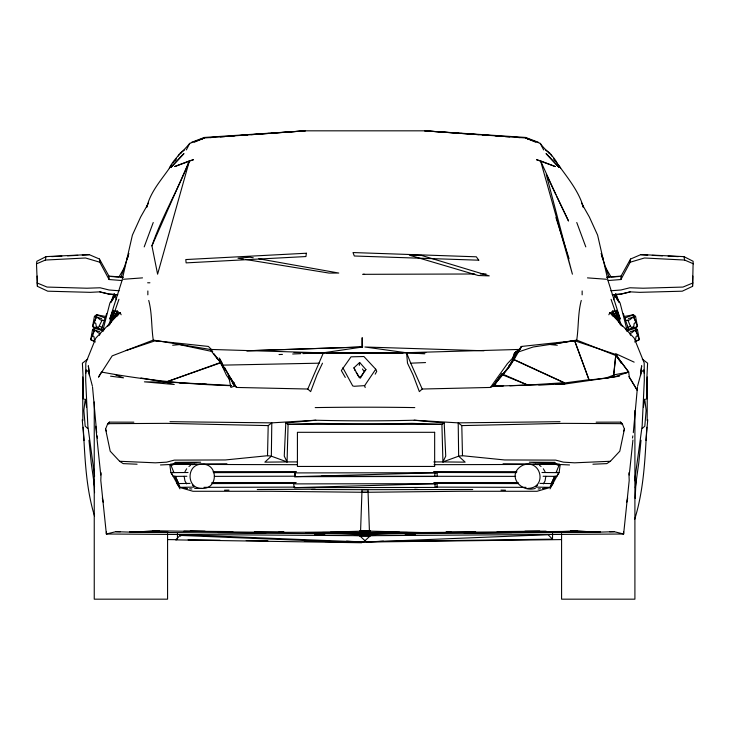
<?xml version="1.0" encoding="UTF-8"?>
<svg xmlns="http://www.w3.org/2000/svg" width="730" height="730" viewBox="0 0 730 730"><rect width="100%" height="100%" fill="white"/><g stroke="black" fill="none" stroke-linecap="round" stroke-linejoin="round"><path stroke-width="1.09" d="M82.691 376.99L82.828 420.599M121.143 314.767L120.03 312.513L95.849 338.054L85.812 362.92L85.693 380.531L87.846 425.873L94.617 476.243M437.133 487.421L437.142 483.671L293.588 483.89L294.373 487.667L437.133 487.421L436.887 486.363M294.865 472.912L437.16 472.73L437.16 476.471L294.509 476.681L295.531 471.836M646.698 399.064L646.698 381.124L647.61 363.184L642.3 359.123M213.124 471.653L296.316 471.626L295.185 472.474L295.13 476.206L214.383 476.371M359.698 541.779L552.5 539.16L552.583 533.475M133.864 422.177L109.4 422.132L107.739 423.665L105.576 429.085L110.203 451.204L119.611 461.269L155.362 462.82L166.623 462.154L174.324 460.119L225.378 459.955L267.509 455.721L268.202 425.599L271.797 422.862L315.789 420.224A1430.782 1057.35 0 0 0 414.211 420.224L458.203 422.862L560.019 421.694M612.214 294.747L620.92 294.08L630.218 291.854L639.663 292.347L682.276 291.188L692.597 286.324L692.825 276.077M106.425 531.769L106.37 534.004L370.302 535.756L370.302 530.701M169.981 421.694L271.797 422.862L271.341 456.177L264.844 462.145L287.063 461.917L288.095 424.367L285.795 423.008L284.262 456.104L287.063 461.917L297.302 461.917M692.597 286.324L693.153 261.276L683.955 256.632L640.967 254.56L630.547 259.031L620.92 276.351M101.105 472.766L100.795 480.413L106.37 534.004L115.833 531.686L120.377 531.723M472.748 489.511L362.025 489.684L360.584 530.874L421.301 532.526L562.711 531.458L577.375 530.765L594.941 532.289L614.167 531.686L623.63 534.004L629.205 480.413L628.895 472.766M635.191 498.334L636.022 480.203M634.671 519.386C643.906 489.502 645.119 458.212 646.78 427.223M647.172 420.599L647.309 376.99M645.995 440.473L647.738 419.768M632.919 440.062L629.251 474.993M613.711 376.014L615.828 354.479L574.647 340.737L521.612 346.44L518.902 349.743M641.013 440.263L638.723 463.331L635.292 487.713M608.163 280.53L620.92 279.526L630.2 262.207L630.547 259.031M557.337 345.244L550.539 344.606L576.727 340.089C578.744 326.885 577.804 313.425 581.272 300.441M613.465 375.968L615.828 355.035L628.667 372.035L629.37 377.164L637.071 390.012L637.409 388.278M640.575 375.594L641.679 365.739L640.593 373.13M359.297 365.374L359.671 362.463L365.894 369.562L359.936 377.757L358.731 376.881L353.95 367.82L359.671 362.463M637.454 387.165L633.321 432.68M569.528 464.964L560.211 464.517L559.207 471.908L550.028 488.863L555.375 476.316M635.538 339.888L636.022 336.63L637.774 335.143L639.279 339.642L634.625 341.95M632.508 438.064L632.828 435.91M85.045 400.715L83.859 410.415L85.191 426.174L87.719 428.446M634.644 480.696L642.154 425.873L644.307 380.531L644.188 362.92L634.151 338.054L609.97 312.513L608.856 314.767M85.693 373.486L86.295 369.964L88.677 372.072L92.418 386.161M545.848 476.334L545.045 480.961L543.33 483.899M37.175 276.077L37.403 286.324L36.5 263.858L45.351 260.053L46.045 256.632L89.033 254.56L99.453 259.031L109.08 276.351M596.136 422.177L620.6 422.132L622.261 423.665L624.424 429.085L619.797 451.204L610.389 461.269L606.803 463.623L592.915 464.216M626.76 502.185L627.7 497.878M502.039 386.124L493.088 386.498C500.78 375.111 513.957 366.004 516.037 351.677L519.961 349.424L516.146 351.851L519.961 349.424L382.867 353.384L326.976 352.973L210.039 349.424L153.273 340.089L112.192 355.866L98.486 377.164L101.443 372.035C144.394 380.047 187.893 384.354 231.565 385.695M111.818 317.988L113.661 310.259L108.688 325.388M36.5 263.858L36.847 261.276L46.045 256.632M102.948 330.133L109.901 302.987L115.13 295.486L110.887 302.612L113.743 294.245M637.582 386.161L641.323 372.072L643.705 369.964L644.307 373.486M189.417 160.874L157.598 274.179L151.94 245.855C161.896 216.427 178.093 189.736 189.417 160.874L193.459 159.706L174.698 166.549L189.417 160.874L151.94 245.855M613.583 299.756L614.788 295.486M112.466 300.076L114.373 293.515M146.785 207.238C150.654 190.703 162.817 178.467 171.815 164.642M121.016 277.163L128.918 253.456M118.935 299.318L110.841 322.742M94.435 327.378L92.564 326.529L94.425 316.409L96.488 316.765L92.564 326.529L97.218 328.847M94.453 341.339L90.721 339.642L92.573 329.522L94.644 329.878L90.721 339.642L95.374 341.95M101.215 329.878L106.662 313.663M102.346 326.52L102.528 325.972M103.605 330.389L104.317 328.263M104.381 320.461L100.311 319.868L96.488 316.765L93.577 323.509M108.697 424.048L109.4 422.132M144.202 246.895L153.236 222.504M112.767 311.053L109.746 319.12L121.883 280.977L132.395 235.124L140.662 216.965L148.546 203.077M623.63 431.156L624.424 429.085M146.63 207.165L147.433 205.057M538.612 142.396L525.573 137.45L424.632 130.825L305.368 130.825L204.427 137.961L189.709 143.39L186.36 149.905M219.21 357.965L222.659 365.137L236.438 387.447L307.786 389.026L323.417 352.782L362.564 347.005L362.19 337.661L361.779 347.005L246.849 350.774M109.491 324.595L115.03 311.007L117.329 311.007L114.993 316.117M550.128 486.992L554.371 476.672M556.068 472.547L559.472 464.298L503.052 463.796M94.079 322.03L95.831 323.518L96.305 326.784L98.267 327.788L102.09 320.251M99.426 335.298L100.247 333.364L98.468 332.98L94.644 329.878L91.734 336.621M644.818 399.848L645.165 399.036L644.572 399.511L643.477 407.03M169.342 168.128C174.105 158.282 182.92 151.804 189.709 143.39M128.343 255.682L126.5 259.761L127.978 256.714M518.847 351.24L514.422 358.932L508.664 366.77L509.613 364.763M322.496 363.184L316.948 374.882L310.642 391.627L307.786 389.026M433.839 461.917L442.937 461.917L445.738 456.104L444.205 423.008L414.211 420.224M512.56 360.036L509.157 366.779L502.304 374.736L527.772 385.066L564.755 384.035L619.442 376.178M512.962 357.709L516.037 351.677L517.606 351.851L515.024 355.282M514.066 357.6L516.877 352.216L515.818 354.205M551.479 482.95L555.092 476.07M375.184 374.18L376.735 371.378L375.74 369.225L363.905 356.523L351.02 356.833L341.348 370.566L345.29 377.437M109.418 324.868L117.329 311.007M520.508 348.356L521.612 346.44L514.413 356.349M118.762 277.318L124.438 267.563M184.955 471.717L186.67 468.769M175.264 160.801L176.404 158.894M178.12 156.019L179.27 154.112M556.981 472.319L559.034 472.648L556.771 476.398L543.12 476.27M508.664 366.77L513.135 359.397M115.331 316.61L118.287 311.765L107.73 326.346M359.936 377.757L360.593 377.757L363.713 372.629M513.044 359.078L564.363 382.712L527.772 385.066L502.979 374.253L493.088 386.498L502.003 373.924L492.933 386.234L490.432 387.447L422.214 389.026L419.358 391.627L413.052 374.882L407.504 363.184L406.583 352.782L364.909 347.005L484.027 350.774M375.74 369.225L364.644 385.641L354.214 386.27L352.718 385.915L342.854 367.756M518.063 351.851L521.612 346.44L517.606 352.216L533.174 346.996L574.647 340.737L589.046 379.7L564.491 382.976L513.473 359.525M490.432 387.447L507.368 363.704L512.725 358.001L514.358 353.329L516.037 351.677M173.056 162.89L174.287 161.147M493.088 386.498L502.003 373.924M493.936 385.467L496.573 381.744M502.468 375.065L508.043 367.601M365.894 369.562L364.233 371.771L362.472 369.015M117.192 316.072L120.03 312.513M537.627 484.884L535.738 487.12L550.119 487.348L553.066 483.589L539.981 483.406M86.523 407.03L85.428 399.511L84.835 399.036L85.182 399.848M180.465 536.176L181.943 534.688L363.613 542.034L370.302 541.779M554.599 462.391L529.341 462.209L553.459 463.504L554.599 462.391L557.738 464.7M631.441 328.929L633.695 326.784L634.169 323.518L635.921 322.03L637.436 326.529L632.782 328.847M642.281 428.446L644.809 426.174L646.141 410.415L644.955 400.715M188.951 466.488L190.667 465.174M87.7 359.123L82.39 363.184L83.302 381.124L83.302 399.064M172.262 464.7L175.401 462.391L200.659 462.209L176.541 463.504L171.477 465.284L169.789 464.517L160.472 464.964M519.961 349.424L514.358 353.329L514.422 358.932M628.019 327.606L630.355 326.064L627.909 320.251L625.583 320.351M201.79 139.165L204.427 137.45L305.368 130.825L271.295 133.252M184.726 149.787L180.109 153.154L180.912 153.355M444.205 423.008L441.905 424.367L288.095 424.367L318.034 423.363A1367.171 796.631 0 0 0 411.966 423.363L441.905 424.367L442.937 461.917L465.156 462.145L458.659 456.177L458.203 422.862L461.798 425.599L563.596 423.354L622.261 423.665M631.167 328.099L633.695 326.784L631.733 327.788L630.355 326.064M635.565 327.378L637.436 326.529L635.574 316.409L633.485 314.758L624.287 316.491M635.547 341.339L639.279 339.642L637.427 329.522L635.328 327.87L626.13 329.604M560.211 464.517L558.523 465.284L553.459 463.504M194.399 142.14L204.427 137.961M631.423 315.615L633.485 314.758L624.807 318.034M633.266 328.719L635.328 327.87L626.65 331.146M692.943 282.948L682.97 287.063L643.148 288.222L629.871 287.775L620.92 289.993L610.818 290.777M230.625 378.514L234.951 385.869L230.89 387.447L228.307 374.654L236.438 387.447M191.388 142.396L204.427 137.45M442.937 461.917L458.659 456.177L462.491 455.721L504.622 459.955L555.676 460.119L563.377 462.154L574.638 462.82L610.389 461.269M126.107 350.51L155.353 340.737L208.388 346.44L212.293 350.309M624.579 373.377L628.667 372.035L616.658 355.866L576.727 340.089M628.402 318.627L635.574 316.409L633.512 316.765L629.689 319.868L627.909 320.251M630.245 331.739L637.427 329.522L635.356 329.878L631.532 332.98L629.753 333.364L630.574 335.298M630.2 262.207L644.453 257.991L684.649 260.053L693.5 263.858M549.088 153.355L549.891 153.154L545.273 149.787M630.218 291.9L620.92 294.126L612.461 294.792M192.683 464.718L194.7 464.253M202.21 488.416C218.379 489.155 218.379 463.523 202.21 464.253C186.031 463.523 186.031 489.155 202.21 488.416L194.7 488.416M527.79 488.416C547.783 487.978 541.204 458.212 522.917 465.174C505.954 473.88 519.714 493.042 535.3 488.416M186.88 476.27L173.229 476.398L170.966 472.648L173.019 472.319M609.139 377.675L589.046 380.047L574.647 340.737M538.174 489L540.319 488.772M542.463 488.543L548.905 487.868L537.034 491.281L459.462 491.281L361.761 492.339M172.663 345.244L179.461 344.606L212.74 351.623M285.795 423.008L315.789 420.224M115.833 531.686L135.059 532.289L152.625 530.765L159.459 530.82M606.986 277.199L620.92 276.095L620.92 279.526M607.068 277.446L609.194 277.272M612.397 277.026L618.794 276.515M311.92 489.492L367.975 489.684L369.416 530.874C297.192 533.648 224.849 531.75 152.625 530.765M209.948 137.632L213.361 137.386M220.177 136.902L224.721 136.583M230.397 136.172L234.941 135.853M240.617 135.442L247.434 134.959M250.846 134.712L257.663 134.229M261.066 133.982L269.023 133.417M123.416 279.271L142.523 277.874M501.556 385.823L503.618 385.677L492.933 386.234L527.772 385.066L509.868 385.805M45.351 260.053L85.547 257.991L99.8 262.207L109.08 279.526L121.837 280.53M383.442 541.158L366.387 542.034L359.698 535.756L359.698 530.701M51.702 256.613L61.877 256.12M67.534 255.847L77.718 255.363M82.244 255.144L89.033 254.816M117.786 294.747L109.08 294.08L99.782 291.854L90.337 292.347L47.724 291.188L37.403 286.324M279.033 354.543L282.446 354.406M292.693 354.004L300.66 353.685M302.932 353.594L323.417 352.782L425.836 352.617M424.741 353.813L406.583 352.782L410.734 363.175L425.544 362.573M538.658 384.892L553.413 384.409M555.685 384.336L564.755 384.035M246.767 350.783L362.564 347.005M107.739 423.665L166.404 423.354L268.202 425.599M294.373 487.667L437.142 483.671M359.698 534.278L421.301 532.526M294.509 476.681L437.16 472.73M224.493 490.204L229.01 490.113M257.252 489.511L315.25 489.228M222.659 365.137L319.265 363.175M375.594 535.464L359.698 535.756L623.63 534.004L623.575 531.769M405.123 534.908L415.343 534.716M190.019 483.406L176.934 483.589L179.881 487.348L194.262 487.12L192.373 484.884M561.26 539.589L366.387 542.034L548.057 534.688L552.5 539.16M359.698 532.918L407.422 532.462M446.066 532.088L475.613 531.805M497.203 531.595L546.067 531.13M173.932 472.547L170.528 464.298L226.948 463.796M170.966 472.648L188.039 472.502M359.698 532.553L399.584 532.225M446.313 531.841L450.875 531.805M524.952 531.194L539.762 531.075M570.541 530.82L577.375 530.765M369.918 533.721L424.449 533.265M464.207 532.936L511.922 532.544M561.908 532.124L600.534 531.805M609.623 531.723L614.167 531.686M359.698 534.059L367.655 533.995M369.927 533.986L594.941 532.289M474.692 273.987L362.783 274.325L364.599 274.325M480.358 273.969L486.034 273.951M213.324 472.629L295.185 472.474M211.974 483.561L295.011 483.388L296.134 482.539L211.837 482.548M203.907 487.348L294.957 487.12M615.007 316.117L612.671 311.007L614.97 311.007L620.509 324.595M326.976 352.973L403.024 352.973M516.877 471.653L433.684 471.626L434.815 472.474L516.676 472.629M321.264 476.206L515.617 476.371M518.163 482.548L433.866 482.539L434.989 483.388L518.026 483.561M147.633 282.784L149.915 282.793M169.999 382.21L144.412 381.836L174.269 384.5L164.359 381.918L140.954 377.976M526.093 487.348L435.043 487.12L434.989 483.388M294.053 352.535L323.417 352.782M541.961 472.502L559.034 472.648M190.238 531.075L205.048 531.194M279.125 531.805L283.687 531.841M330.416 532.225L370.302 532.553M129.465 531.805L168.092 532.124M218.078 532.544L265.793 532.936M305.551 533.265L360.082 533.721M135.059 532.289L360.072 533.986M362.345 533.995L370.302 534.059M368.239 492.339L270.538 491.281L192.966 491.281L181.095 487.868L187.537 488.543M183.933 531.13L232.797 531.595M254.387 531.805L283.934 532.088M322.578 532.462L370.302 532.918M167.608 539.58L176.724 539.689M188.112 539.835L220.022 540.236M246.238 540.565L267.892 540.83M304.355 541.286L314.612 541.423M324.868 541.551L363.613 542.034L370.302 535.756L354.406 535.464M306.874 541.158L315.953 541.295M325.032 541.441L363.613 542.034L346.558 541.158M314.657 534.716L324.877 534.908M232.368 382.894L234.585 382.931M500.99 490.113L505.507 490.204M308.699 532.526L370.302 534.278M137.085 464.216L123.197 463.623L119.611 461.269M231.474 385.504L164.359 381.918M640.967 254.816L647.756 255.144M652.282 255.363L662.466 255.847M668.123 256.12L678.298 256.613M179.909 382.995L182.181 383.095M180.155 382.748L182.409 382.867M179.863 382.675L182.108 382.803M556.944 162.89C553.112 154.851 545.182 150.754 540.291 143.39L525.573 137.961L424.632 130.825L458.705 133.252M460.977 133.417L468.934 133.982M472.337 134.229L479.154 134.712M482.567 134.959L489.383 135.442M495.059 135.853L499.603 136.172M505.279 136.583L509.823 136.902M516.639 137.386L520.052 137.632M587.477 277.874L606.584 279.271M493.553 384.774L495.816 384.938M123.014 277.199L109.08 276.095L109.08 279.526M111.206 276.515L117.603 277.026M120.806 277.272L122.932 277.446M119.182 290.777L109.08 289.993L100.129 287.775L86.852 288.222L47.03 287.063L37.057 282.948M117.539 294.792L109.08 294.126L99.782 291.9M414.749 489.228L418.08 489.492M189.681 488.772L191.826 489M267.509 455.721L271.341 456.177L287.063 461.917M110.558 376.178L123.516 377.848L115.349 374.736M360.593 377.757L359.644 377.611L356.204 372.382M243.619 259.159L238.007 258.238L249.925 257.188L253.255 257.781M245.873 259.524L329.002 273.075L338.766 273.047L258.803 258.776M105.713 316.491L96.515 314.758L94.425 316.409L101.598 318.627M103.87 329.604L94.672 327.87L92.573 329.522L99.754 331.739M535.3 464.253L537.317 464.718M155.353 340.737L157.47 341.375M92.226 335.143L93.978 336.63L94.462 339.888M234.951 385.869L232.341 383.004M105.193 318.034L96.515 314.758L98.577 315.615M103.35 331.146L94.672 327.87L96.734 328.719M525.573 137.961L535.601 142.14M634.151 362.144L615.782 353.703L621.23 363.248M98.833 328.099L96.305 326.784L98.559 328.929M525.573 137.45L528.21 139.165M99.645 326.064L101.981 327.606M539.333 465.174L541.049 466.488M222.86 364.89L220.825 363.093L226.473 375.257L229.731 379.819M175.401 462.391L176.541 463.504M555.712 161.147C565.796 175.757 578.297 189.663 583.37 207.165M609.97 312.513L612.808 316.072M210.039 349.424L217.896 359.616L216.883 357.682M213.899 353.694L220.788 362.774L166.394 381.918L220.788 362.399L225.105 370.375M622.27 326.346L611.713 311.765L614.669 316.61M558.185 164.642L560.658 168.128M230.415 379.043L234.85 385.65M232.441 382.794L234.293 385.586M628.895 376.607L637.071 390.012M219.018 360.428L223.617 368.048M550.73 154.112L551.88 156.019M553.595 158.894L554.736 160.801M619.551 360.711L616.658 355.866L617.379 357.892M229.01 375.758L224.511 367.363M605.562 267.563L611.238 277.318M543.33 468.769L545.045 471.717M186.67 483.899L184.955 480.961L184.152 476.334M543.64 149.905L540.291 143.39M612.671 311.007L620.582 324.868M581.454 203.077L589.338 216.965L597.605 235.124L608.117 280.977L620.254 319.12L617.233 311.053M219.785 358.841L222.468 363.595M174.908 476.07L178.521 482.95M602.022 256.714L608.984 277.163M555.922 194.654L540.583 160.874L536.541 159.706L555.302 166.549L540.583 160.874L572.402 274.179L546.241 174.388L568.515 221.017L556.89 196.689M410.734 363.175L422.214 389.026M635.921 322.03L633.512 316.765L636.423 323.509M637.774 335.143L635.356 329.878L638.266 336.621M601.657 255.682L603.5 259.761L601.082 253.456M174.625 476.316L179.972 488.863L170.793 471.908L169.789 464.517M175.629 476.672L179.872 486.992M353.95 367.82L355.063 370.639M105.576 429.085L106.37 431.156M576.764 222.504L585.798 246.895M620.6 422.132L621.303 424.048M619.159 322.742L611.065 299.318M616.257 294.245L619.113 302.612L614.87 295.486L620.098 302.987L627.052 330.133M623.338 313.663L628.786 329.878M625.099 318.919L625.327 319.576M627.471 325.972L627.654 326.52M625.683 328.263L626.395 330.389M621.312 325.388L616.339 310.259L618.182 317.988M555.922 217.558L569.062 258.657M582.567 205.057L583.215 207.238M615.627 293.515L617.534 300.076M115.212 295.486L116.417 299.756M364.644 385.641L365.183 387.557M94.553 516.137C85.738 487.302 84.963 457.08 83.22 427.223M102.3 497.878L103.24 502.185M683.955 256.632L684.649 260.053M148.728 300.441C152.196 313.425 151.256 326.885 153.273 340.089M92.546 387.165L96.679 432.68M97.172 435.91L97.492 438.064M89.407 373.13L88.321 365.739L89.425 375.594M94.553 486.609L91.277 463.331L88.987 440.263M100.749 474.993L95.703 426.21M99.8 262.207L99.453 259.031M82.253 419.768L84.005 440.473M93.978 480.203L94.544 492.668M461.798 425.599L462.491 455.721M434.815 472.474L434.87 476.206M177.417 533.475L177.5 539.16M634.908 410.47L634.908 599.175L561.58 599.175L561.58 533.667M582.148 290.969L582.148 294.838M167.571 533.667L167.571 599.175L94.243 599.175L94.243 401.956M147.852 290.969L147.852 294.838M315.214 407.596A822.281 215.587 0 0 1 414.786 407.596M559.472 464.298A2474.746 139.841 0 0 1 533.274 464.408M526.439 464.435A2474.746 139.841 0 0 1 434.067 464.672M297.064 464.672A2474.746 139.841 0 0 1 203.561 464.435M196.726 464.408A2474.746 139.841 0 0 1 170.528 464.298M306.372 253.237L305.925 256.549L186.123 262.882L185.794 259.551L306.372 253.237M183.841 153.711L171.03 167.307L183.841 153.711M180.073 535.409L175.62 539.881L361.733 542.755L180.073 535.409M614.651 374.736L606.484 377.848L614.651 376.799L628.667 372.035L614.651 374.736M434.66 432.306L297.42 432.306L297.42 466.443L434.66 466.443L434.66 432.306M421.493 255.409L409.375 255.171L478.214 275.502L489.255 275.885L421.493 255.409M478.77 260.199L354.305 256.002L353.01 252.553L476.307 256.805L478.77 260.199M206.645 384.382L202.228 384.19L206.727 384.4M558.97 167.307L546.159 153.711L558.97 167.307"/></g></svg>
